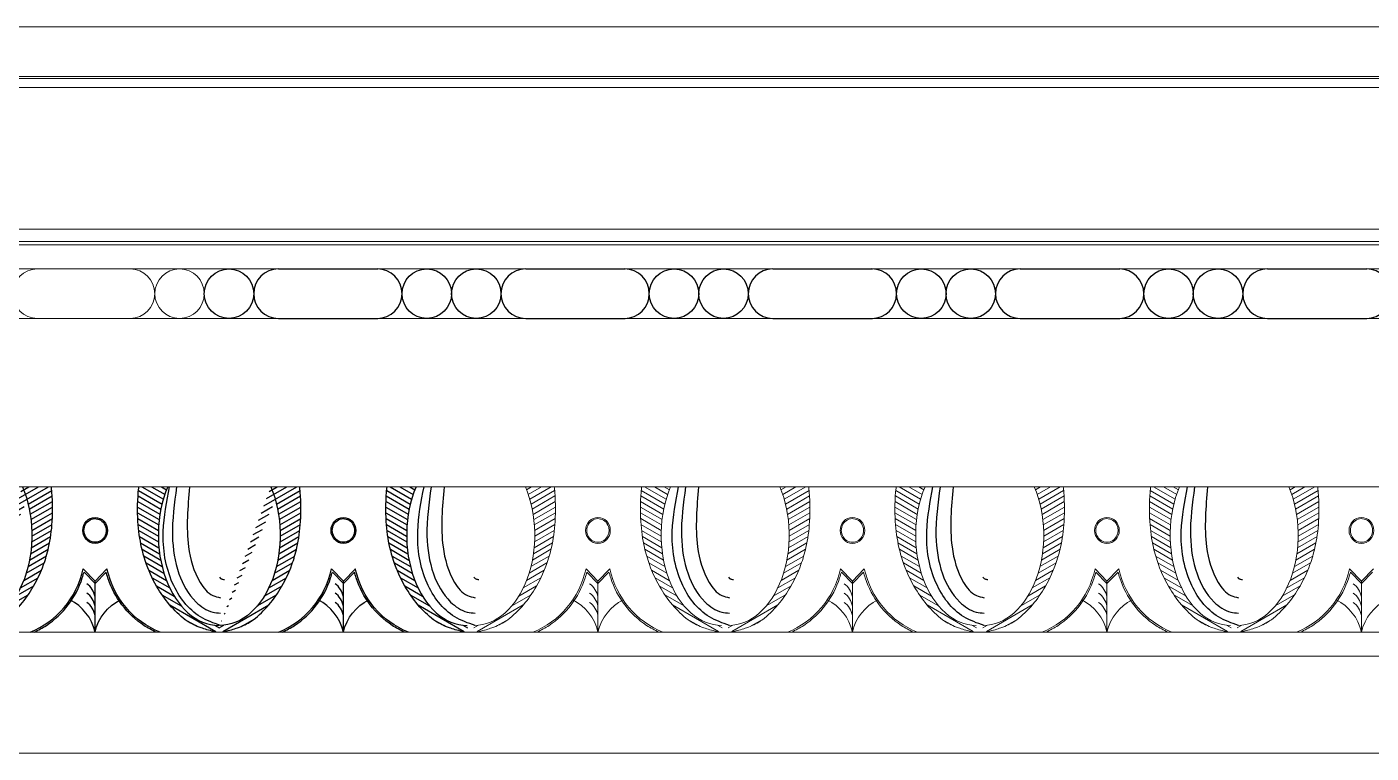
# Model space of a CAD drawing. Header units: millimetres. Extents: x -942 to 1387, y 0 to 1964.
# Drawn here: x 49.2 to 266.6, y 1355.7 to 1473.2 of the extents above; entities that cross this region are included whole.
import ezdxf

# ---------------------------------------------------------------- set-up
doc = ezdxf.new("R2010")
doc.units = ezdxf.units.MM
doc.layers.add('ceco.net 174', color=7, linetype='Continuous')

msp = doc.modelspace()

# ---------------------------------------------------------------- hatches: boundary and pattern name
at = {"layer": 'ceco.net 174'}
h = msp.add_hatch(dxfattribs=at)
h.set_pattern_fill('LINE', color=256, scale=0.25, angle=30, style=0)
h.set_pattern_definition([(30, (-1822.7345, -743.4824), (-0.396875, 0.68740766), [])])
edge = h.paths.add_edge_path()
edge.add_spline(control_points=[(40.92, 1375.4), (41.83, 1375.57), (43.42, 1376.08), (45.54, 1377.04), (48.07, 1379.45), (50.22, 1382.42), (51.76, 1385.63), (52.86, 1389.37), (53.41, 1393.33), (53.34, 1396.87), (53.15, 1398.75), (53.15, 1398.8)], knot_values=[0, 0, 0, 0, 1.778216, 4.322494, 7.679394, 11.44971, 16.024111, 18.840232, 22.952868, 27.800435, 27.933116, 27.933116, 27.933116, 27.933116], degree=3, periodic=0)
edge.add_line((53.15, 1398.8), (48.46, 1398.8))
edge.add_ellipse((40.21, 1390.98), major_axis=(0, 14.6), ratio=0.669184, start_angle=180, end_angle=302.3722, ccw=False)
edge.add_line((40.21, 1376.38), (40.12, 1376.38))
edge.add_line((40.12, 1376.38), (40.12, 1375.4))
edge.add_line((40.12, 1375.4), (40.92, 1375.4))
h = msp.add_hatch(dxfattribs=at)
h.set_pattern_fill('LINE', color=256, scale=0.25, angle=30, style=0)
h.set_pattern_definition([(150, (1943.15265, -743.4824), (0.396875, 0.68740766), [])])
edge = h.paths.add_edge_path()
edge.add_spline(control_points=[(79.5, 1375.4), (78.59, 1375.57), (77, 1376.08), (74.88, 1377.04), (72.35, 1379.45), (70.19, 1382.42), (68.66, 1385.63), (67.56, 1389.37), (67.01, 1393.33), (67.08, 1396.87), (67.27, 1398.75), (67.27, 1398.8)], knot_values=[0, 0, 0, 0, 1.778216, 4.322494, 7.679394, 11.44971, 16.024111, 18.840232, 22.952868, 27.800435, 27.933116, 27.933116, 27.933116, 27.933116], degree=3, periodic=0)
edge.add_line((67.27, 1398.8), (71.96, 1398.8))
edge.add_ellipse((80.21, 1390.98), major_axis=(0, 14.6), ratio=0.669184, start_angle=57.6278, end_angle=180)
edge.add_line((80.21, 1376.38), (80.3, 1376.38))
edge.add_line((80.3, 1376.38), (80.3, 1375.4))
edge.add_line((80.3, 1375.4), (79.5, 1375.4))
h = msp.add_hatch(dxfattribs=at)
h.set_pattern_fill('LINE', color=256, scale=0.25, angle=30, style=0)
h.set_pattern_definition([(30, (-1782.56145, -743.4824), (-0.396875, 0.68740766), [])])
edge = h.paths.add_edge_path()
edge.add_spline(control_points=[(81.1, 1375.4), (82, 1375.57), (83.59, 1376.08), (85.71, 1377.04), (88.24, 1379.45), (90.4, 1382.42), (91.93, 1385.63), (93.03, 1389.37), (93.58, 1393.33), (93.52, 1396.87), (93.32, 1398.75), (93.32, 1398.8)], knot_values=[0, 0, 0, 0, 1.778216, 4.322494, 7.679394, 11.44971, 16.024111, 18.840232, 22.952868, 27.800435, 27.933116, 27.933116, 27.933116, 27.933116], degree=3, periodic=0)
edge.add_line((93.32, 1398.8), (88.63, 1398.8))
edge.add_ellipse((80.38, 1390.98), major_axis=(0, 14.6), ratio=0.669184, start_angle=180, end_angle=302.3722, ccw=False)
edge.add_line((80.38, 1376.38), (80.3, 1376.38))
edge.add_line((80.3, 1376.38), (80.3, 1375.4))
edge.add_line((80.3, 1375.4), (81.1, 1375.4))
h = msp.add_hatch(dxfattribs=at)
h.set_pattern_fill('LINE', color=256, scale=0.25, angle=30, style=0)
h.set_pattern_definition([(150, (1983.3257, -743.4824), (0.396875, 0.68740766), [])])
edge = h.paths.add_edge_path()
edge.add_spline(control_points=[(119.67, 1375.4), (118.76, 1375.57), (117.17, 1376.08), (115.05, 1377.04), (112.52, 1379.45), (110.37, 1382.42), (108.84, 1385.63), (107.73, 1389.37), (107.18, 1393.33), (107.25, 1396.87), (107.44, 1398.75), (107.45, 1398.8)], knot_values=[0, 0, 0, 0, 1.778216, 4.322494, 7.679394, 11.44971, 16.024111, 18.840232, 22.952868, 27.800435, 27.933116, 27.933116, 27.933116, 27.933116], degree=3, periodic=0)
edge.add_line((107.45, 1398.8), (112.13, 1398.8))
edge.add_ellipse((120.38, 1390.98), major_axis=(0, 14.6), ratio=0.669184, start_angle=57.6278, end_angle=180)
edge.add_line((120.38, 1376.38), (120.47, 1376.38))
edge.add_line((120.47, 1376.38), (120.47, 1375.4))
edge.add_line((120.47, 1375.4), (119.67, 1375.4))

# ---------------------------------------------------------------- linework, layer by layer
at = {"layer": 'ceco.net 174', "lineweight": 5}
for p, q in [((0, 1473.2), (942.12, 1473.2)), ((942.12, 1465.2), (0, 1465.2)), ((940.37, 1464.87), (0, 1464.87)), ((936.56, 1463.37), (0, 1463.37)), ((921.78, 1440.46), (0, 1440.46)), ((917.5, 1438.46), (0, 1438.46)), ((915.13, 1437.96), (0, 1437.96)), ((911.58, 1434.04), (0, 1434.04)), ((49.87, 1434.04), (65.97, 1434.04)), ((908.04, 1426.04), (0, 1426.04)), ((49.87, 1426.04), (65.97, 1426.04)), ((903.58, 1398.8), (0, 1398.8)), ((130, 1398.32), (130.83, 1398.8)), ((130.28, 1397.56), (132.41, 1398.8)), ((130.52, 1396.79), (134, 1398.8)), ((152.59, 1396.79), (149.11, 1398.8)), ((152.83, 1397.56), (150.7, 1398.8)), ((153.11, 1398.32), (152.28, 1398.8)), ((171.17, 1398.32), (172, 1398.8)), ((171.45, 1397.56), (173.59, 1398.8)), ((171.69, 1396.79), (175.18, 1398.8)), ((193.76, 1396.79), (190.28, 1398.8)), ((194.01, 1397.56), (191.87, 1398.8)), ((194.28, 1398.32), (193.46, 1398.8)), ((212.35, 1398.32), (213.17, 1398.8)), ((212.62, 1397.56), (214.76, 1398.8)), ((212.87, 1396.79), (216.35, 1398.8)), ((234.94, 1396.79), (231.45, 1398.8)), ((235.18, 1397.56), (233.04, 1398.8)), ((235.46, 1398.32), (234.63, 1398.8)), ((253.52, 1398.32), (254.35, 1398.8)), ((253.8, 1397.56), (255.93, 1398.8)), ((254.04, 1396.79), (257.52, 1398.8)), ((130.73, 1395.99), (134.55, 1398.2)), ((130.91, 1395.18), (134.61, 1397.32)), ((131.06, 1394.35), (134.66, 1396.43)), ((152.05, 1394.35), (148.45, 1396.43)), ((152.2, 1395.18), (148.5, 1397.32)), ((152.38, 1395.99), (148.56, 1398.2)), ((171.9, 1395.99), (175.72, 1398.2)), ((172.09, 1395.18), (175.79, 1397.32)), ((172.23, 1394.35), (175.83, 1396.43)), ((193.22, 1394.35), (189.63, 1396.43)), ((193.37, 1395.18), (189.67, 1397.32)), ((193.55, 1395.99), (189.73, 1398.2)), ((213.08, 1395.99), (216.89, 1398.2)), ((213.26, 1395.18), (216.96, 1397.32)), ((213.41, 1394.35), (217, 1396.43)), ((234.39, 1394.35), (230.8, 1396.43)), ((234.54, 1395.18), (230.84, 1397.32)), ((234.72, 1395.99), (230.91, 1398.2)), ((254.25, 1395.99), (258.07, 1398.2)), ((254.43, 1395.18), (258.13, 1397.32)), ((254.58, 1394.35), (258.18, 1396.43)), ((131.18, 1393.5), (134.68, 1395.52)), ((131.26, 1392.63), (134.67, 1394.6)), ((151.93, 1393.5), (148.43, 1395.52)), ((151.85, 1392.63), (148.44, 1394.6)), ((172.35, 1393.5), (175.85, 1395.52)), ((172.44, 1392.63), (175.85, 1394.6)), ((193.1, 1393.5), (189.61, 1395.52)), ((193.02, 1392.63), (189.61, 1394.6)), ((213.53, 1393.5), (217.02, 1395.52)), ((213.61, 1392.63), (217.02, 1394.6)), ((234.28, 1393.5), (230.78, 1395.52)), ((234.19, 1392.63), (230.78, 1394.6)), ((254.7, 1393.5), (258.2, 1395.52)), ((254.78, 1392.63), (258.19, 1394.6)), ((131.31, 1391.75), (134.64, 1393.67)), ((131.33, 1390.84), (134.59, 1392.72)), ((151.8, 1391.75), (148.47, 1393.67)), ((151.79, 1390.84), (148.52, 1392.72)), ((172.49, 1391.75), (175.82, 1393.67)), ((172.5, 1390.84), (175.76, 1392.72)), ((192.97, 1391.75), (189.64, 1393.67)), ((192.96, 1390.84), (189.7, 1392.72)), ((213.66, 1391.75), (216.99, 1393.67)), ((213.67, 1390.84), (216.93, 1392.72)), ((234.14, 1391.75), (230.81, 1393.67)), ((234.13, 1390.84), (230.87, 1392.72)), ((254.83, 1391.75), (258.16, 1393.67)), ((254.84, 1390.84), (258.11, 1392.72)), ((131.12, 1387.97), (134.19, 1389.74)), ((131.23, 1388.95), (134.37, 1390.76)), ((131.3, 1389.91), (134.5, 1391.75)), ((151.81, 1389.91), (148.61, 1391.75)), ((151.88, 1388.95), (148.74, 1390.76)), ((152, 1387.97), (148.92, 1389.74)), ((172.29, 1387.97), (175.36, 1389.74)), ((172.4, 1388.95), (175.54, 1390.76)), ((172.47, 1389.91), (175.67, 1391.75)), ((192.98, 1389.91), (189.79, 1391.75)), ((193.05, 1388.95), (189.92, 1390.76)), ((193.17, 1387.97), (190.09, 1389.74)), ((213.46, 1387.97), (216.54, 1389.74)), ((213.58, 1388.95), (216.71, 1390.76)), ((213.65, 1389.91), (216.84, 1391.75)), ((234.16, 1389.91), (230.96, 1391.75)), ((234.23, 1388.95), (231.09, 1390.76)), ((234.34, 1387.97), (231.27, 1389.74)), ((254.63, 1387.97), (257.71, 1389.74)), ((254.75, 1388.95), (257.89, 1390.76)), ((254.82, 1389.91), (258.01, 1391.75)), ((130.72, 1385.9), (133.67, 1387.61)), ((130.95, 1386.95), (133.96, 1388.69)), ((152.16, 1386.95), (149.15, 1388.69)), ((152.39, 1385.9), (149.44, 1387.61)), ((171.89, 1385.9), (174.84, 1387.61)), ((172.12, 1386.95), (175.13, 1388.69)), ((193.34, 1386.95), (190.32, 1388.69)), ((193.57, 1385.9), (190.61, 1387.61)), ((213.06, 1385.9), (216.02, 1387.61)), ((213.29, 1386.95), (216.31, 1388.69)), ((234.51, 1386.95), (231.5, 1388.69)), ((234.74, 1385.9), (231.78, 1387.61)), ((254.23, 1385.9), (257.19, 1387.61)), ((254.47, 1386.95), (257.48, 1388.69)), ((130.01, 1383.66), (132.87, 1385.31)), ((130.41, 1384.81), (133.31, 1386.49)), ((139.63, 1385.52), (141.56, 1383.53)), ((143.48, 1385.52), (141.56, 1383.53)), ((152.7, 1384.81), (149.8, 1386.49)), ((153.1, 1383.66), (150.24, 1385.31)), ((171.18, 1383.66), (174.04, 1385.31)), ((171.58, 1384.81), (174.49, 1386.49)), ((180.8, 1385.52), (182.73, 1383.53)), ((184.65, 1385.52), (182.73, 1383.53)), ((193.87, 1384.81), (190.97, 1386.49)), ((194.27, 1383.66), (191.41, 1385.31)), ((212.36, 1383.66), (215.22, 1385.31)), ((212.76, 1384.81), (215.66, 1386.49)), ((221.98, 1385.52), (223.9, 1383.53)), ((225.83, 1385.52), (223.9, 1383.53)), ((235.05, 1384.81), (232.14, 1386.49)), ((235.45, 1383.66), (232.58, 1385.31)), ((253.53, 1383.66), (256.39, 1385.31)), ((253.93, 1384.81), (256.83, 1386.49)), ((263.15, 1385.52), (265.07, 1383.53)), ((267, 1385.52), (265.07, 1383.53)), ((129.48, 1382.44), (132.32, 1384.08)), ((139.77, 1385.02), (141.56, 1383.17)), ((143.34, 1385.02), (141.56, 1383.17)), ((141.56, 1375.3), (141.56, 1383.53)), ((153.63, 1382.44), (150.79, 1384.08)), ((170.65, 1382.44), (173.5, 1384.08)), ((180.94, 1385.02), (182.73, 1383.17)), ((184.52, 1385.02), (182.73, 1383.17)), ((182.73, 1375.3), (182.73, 1383.53)), ((194.8, 1382.44), (191.96, 1384.08)), ((211.83, 1382.44), (214.67, 1384.08)), ((222.11, 1385.02), (223.9, 1383.17)), ((225.69, 1385.02), (223.9, 1383.17)), ((223.9, 1375.3), (223.9, 1383.53)), ((235.98, 1382.44), (233.13, 1384.08)), ((253, 1382.44), (255.84, 1384.08)), ((263.29, 1385.02), (265.07, 1383.17)), ((266.86, 1385.02), (265.07, 1383.17)), ((265.07, 1375.3), (265.07, 1383.53)), ((127.62, 1379.53), (130.74, 1381.33)), ((128.75, 1381.1), (131.63, 1382.77)), ((154.36, 1381.1), (151.48, 1382.77)), ((155.49, 1379.53), (152.37, 1381.33)), ((168.79, 1379.53), (171.91, 1381.33)), ((169.92, 1381.1), (172.81, 1382.77)), ((195.53, 1381.1), (192.65, 1382.77)), ((196.66, 1379.53), (193.55, 1381.33)), ((209.96, 1379.53), (213.08, 1381.33)), ((211.1, 1381.1), (213.98, 1382.77)), ((236.71, 1381.1), (233.82, 1382.77)), ((237.84, 1379.53), (234.72, 1381.33)), ((251.14, 1379.53), (254.26, 1381.33)), ((252.27, 1381.1), (255.15, 1382.77)), ((122.04, 1375.4), (129.47, 1379.69)), ((161.07, 1375.4), (153.64, 1379.69)), ((163.22, 1375.4), (170.65, 1379.69)), ((202.24, 1375.4), (194.81, 1379.69)), ((204.39, 1375.4), (211.82, 1379.69)), ((243.41, 1375.4), (235.98, 1379.69)), ((245.56, 1375.4), (252.99, 1379.69)), ((125.2, 1376.3), (127.12, 1377.41)), ((157.91, 1376.3), (155.99, 1377.41)), ((166.37, 1376.3), (168.3, 1377.41)), ((199.08, 1376.3), (197.16, 1377.41)), ((207.55, 1376.3), (209.47, 1377.41)), ((240.26, 1376.3), (238.33, 1377.41)), ((248.72, 1376.3), (250.64, 1377.41)), ((848.14, 1375.3), (0, 1375.3)), ((121.47, 1375.98), (122.22, 1376.41)), ((161.64, 1375.98), (160.89, 1376.41)), ((162.64, 1375.98), (163.39, 1376.41)), ((202.81, 1375.98), (202.07, 1376.41)), ((203.81, 1375.98), (204.56, 1376.41)), ((243.99, 1375.98), (243.24, 1376.41)), ((244.99, 1375.98), (245.74, 1376.41)), ((848.14, 1371.39), (0, 1371.39)), ((832.48, 1355.72), (0, 1355.72))]:
    msp.add_line(p, q, dxfattribs=at)
at = {"layer": 'ceco.net 174'}
for p, q in [((89.87, 1434.04), (105.97, 1434.04)), ((129.87, 1434.04), (145.97, 1434.04)), ((169.87, 1434.04), (185.97, 1434.04)), ((209.87, 1434.04), (225.97, 1434.04)), ((249.87, 1434.04), (265.97, 1434.04)), ((89.87, 1426.04), (105.97, 1426.04)), ((129.87, 1426.04), (145.97, 1426.04)), ((169.87, 1426.04), (185.97, 1426.04)), ((209.87, 1426.04), (225.97, 1426.04)), ((249.87, 1426.04), (265.97, 1426.04)), ((58.28, 1385.52), (60.21, 1383.53)), ((62.13, 1385.52), (60.21, 1383.53)), ((98.46, 1385.52), (100.38, 1383.53)), ((102.31, 1385.52), (100.38, 1383.53)), ((58.42, 1385.02), (60.21, 1383.17)), ((62, 1385.02), (60.21, 1383.17)), ((60.21, 1375.3), (60.21, 1383.53)), ((98.59, 1385.02), (100.38, 1383.17)), ((102.17, 1385.02), (100.38, 1383.17)), ((100.38, 1375.3), (100.38, 1383.53))]:
    msp.add_line(p, q, dxfattribs=at)
at = {"layer": 'ceco.net 174', "lineweight": 5}
msp.add_circle((73.87, 1430.04), 4, dxfattribs=at)
at = {"layer": 'ceco.net 174'}
for centre in [(81.87, 1430.04), (113.87, 1430.04), (121.87, 1430.04), (153.87, 1430.04), (161.87, 1430.04), (193.87, 1430.04), (201.87, 1430.04), (233.87, 1430.04), (241.87, 1430.04)]:
    msp.add_circle(centre, 4, dxfattribs=at)
at = {"layer": 'ceco.net 174', "lineweight": 5}
for centre, radius, start, end in [((50.87, 1430.04), 4, 90, 270), ((65.87, 1430.04), 4, 270, 90), ((138.26, 1380.39), 3.35, 10.928, 54.8166), ((179.44, 1380.39), 3.35, 10.928, 54.8166), ((220.61, 1380.39), 3.35, 10.928, 54.8166), ((261.78, 1380.39), 3.35, 10.928, 54.8166), ((138.26, 1378.88), 3.35, 10.928, 54.8166), ((179.44, 1378.88), 3.35, 10.928, 54.8166), ((220.61, 1378.88), 3.35, 10.928, 54.8166), ((261.78, 1378.88), 3.35, 10.928, 54.8166), ((138.26, 1377.37), 3.35, 10.928, 54.8166), ((179.44, 1377.37), 3.35, 10.928, 54.8166), ((220.61, 1377.37), 3.35, 10.928, 54.8166), ((261.78, 1377.37), 3.35, 10.928, 54.8166)]:
    msp.add_arc(centre, radius, start, end, dxfattribs=at)
at = {"layer": 'ceco.net 174'}
for centre, radius, start, end in [((89.87, 1430.04), 4, 90, 270), ((105.87, 1430.04), 4, 270, 90), ((129.87, 1430.04), 4, 90, 270), ((145.87, 1430.04), 4, 270, 90), ((169.87, 1430.04), 4, 90, 270), ((185.87, 1430.04), 4, 270, 90), ((209.87, 1430.04), 4, 90, 270), ((225.87, 1430.04), 4, 270, 90), ((249.87, 1430.04), 4, 90, 270), ((265.87, 1430.04), 4, 270, 90), ((56.92, 1380.39), 3.35, 10.928, 54.8166), ((97.09, 1380.39), 3.35, 10.928, 54.8166), ((56.92, 1378.88), 3.35, 10.928, 54.8166), ((97.09, 1378.88), 3.35, 10.928, 54.8166), ((56.92, 1377.37), 3.35, 10.928, 54.8166), ((97.09, 1377.37), 3.35, 10.928, 54.8166)]:
    msp.add_arc(centre, radius, start, end, dxfattribs=at)
at = {"layer": 'ceco.net 174', "extrusion": (0, 0, -1)}
for centre, major_axis, ratio, start_param, end_param in [((40.21, 1390.98), (0, 14.6), 0.669184, 1.005794, 3.141593), ((80.38, 1390.98), (0, 14.6), 0.669184, 1.005794, 3.141593), ((75.5, 1388.84), (0, 14.44), 0.951264, 3.496213, 4.480237), ((115.67, 1388.84), (0, 14.44), 0.951264, 3.496213, 4.480237), ((67.36, 1373.46), (0, 7.74), 0.951264, -1.330793, -0.430056), ((107.54, 1373.46), (0, 7.74), 0.951264, -1.330793, -0.430056)]:
    msp.add_ellipse(centre, major_axis=major_axis, ratio=ratio, start_param=start_param, end_param=end_param, dxfattribs=at)
at = {"layer": 'ceco.net 174'}
for centre, major_axis, ratio, start_param, end_param in [((80.21, 1390.98), (0, 14.6), 0.669184, 1.005794, 3.141593), ((120.38, 1390.98), (0, 14.6), 0.669184, 1.005794, 3.141593), ((60.21, 1391.75), (0, 2.1), 0.951264, 1.570796327050552, 7.853981634230139), ((100.38, 1391.75), (0, 2.1), 0.951264, 1.570796327050552, 7.853981634230139), ((44.92, 1388.84), (0, 14.44), 0.951264, 3.496213, 4.480237), ((85.09, 1388.84), (0, 14.44), 0.951264, 3.496213, 4.480237), ((53.06, 1373.46), (0, 7.74), 0.951264, -1.330793, -0.430056), ((93.23, 1373.46), (0, 7.74), 0.951264, -1.330793, -0.430056)]:
    msp.add_ellipse(centre, major_axis=major_axis, ratio=ratio, start_param=start_param, end_param=end_param, dxfattribs=at)
at = {"layer": 'ceco.net 174', "lineweight": 5, "extrusion": (0, 0, -1)}
for centre, major_axis, ratio, start_param, end_param in [((121.56, 1390.98), (0, -14.6), 0.669184, 4.147387, 6.283185), ((162.73, 1390.98), (0, -14.6), 0.669184, 4.147387, 6.283185), ((203.9, 1390.98), (0, -14.6), 0.669184, 4.147387, 6.283185), ((245.07, 1390.98), (0, -14.6), 0.669184, 4.147387, 6.283185), ((156.85, 1388.84), (0, 14.44), 0.951264, 3.496213, 4.480237), ((198.02, 1388.84), (0, 14.44), 0.951264, 3.496213, 4.480237), ((239.19, 1388.84), (0, 14.44), 0.951264, 3.496213, 4.480237), ((148.71, 1373.46), (0, 7.74), 0.951264, -1.330793, -0.430056), ((189.88, 1373.46), (0, 7.74), 0.951264, -1.330793, -0.430056), ((231.05, 1373.46), (0, 7.74), 0.951264, -1.330793, -0.430056), ((272.23, 1373.46), (0, 7.74), 0.951264, -1.330793, -0.430056)]:
    msp.add_ellipse(centre, major_axis=major_axis, ratio=ratio, start_param=start_param, end_param=end_param, dxfattribs=at)
at = {"layer": 'ceco.net 174', "lineweight": 5}
for centre, major_axis, ratio, start_param, end_param in [((161.56, 1390.98), (0, -14.6), 0.669184, 4.147387, 6.283185), ((202.73, 1390.98), (0, -14.6), 0.669184, 4.147387, 6.283185), ((243.9, 1390.98), (0, -14.6), 0.669184, 4.147387, 6.283185), ((141.56, 1391.75), (0, 2.1), 0.951264, 4.712389, 10.995574), ((182.73, 1391.75), (0, 2.1), 0.951264, 4.712389, 10.995574), ((223.9, 1391.75), (0, 2.1), 0.951264, 4.712389, 10.995574), ((265.07, 1391.75), (0, 2.1), 0.951264, 4.712389, 10.995574), ((126.26, 1388.84), (0, 14.44), 0.951264, 3.496213, 4.480237), ((167.44, 1388.84), (0, 14.44), 0.951264, 3.496213, 4.480237), ((208.61, 1388.84), (0, 14.44), 0.951264, 3.496213, 4.480237), ((249.78, 1388.84), (0, 14.44), 0.951264, 3.496213, 4.480237), ((134.4, 1373.46), (0, 7.74), 0.951264, -1.330793, -0.430056), ((175.58, 1373.46), (0, 7.74), 0.951264, -1.330793, -0.430056), ((216.75, 1373.46), (0, 7.74), 0.951264, -1.330793, -0.430056), ((257.92, 1373.46), (0, 7.74), 0.951264, -1.330793, -0.430056)]:
    msp.add_ellipse(centre, major_axis=major_axis, ratio=ratio, start_param=start_param, end_param=end_param, dxfattribs=at)
at = {"layer": 'ceco.net 174'}
for points, knots in [([(40.92, 1375.4), (41.83, 1375.57), (43.42, 1376.08), (45.54, 1377.04), (48.07, 1379.45), (50.22, 1382.42), (51.76, 1385.63), (52.86, 1389.37), (53.41, 1393.33), (53.34, 1396.87), (53.15, 1398.75), (53.15, 1398.8)], [0, 0, 0, 0, 1.778216, 4.322494, 7.679394, 11.44971, 16.024111, 18.840232, 22.952868, 27.800435, 27.933116, 27.933116, 27.933116, 27.933116]), ([(79.5, 1375.4), (78.59, 1375.57), (77, 1376.08), (74.88, 1377.04), (72.35, 1379.45), (70.19, 1382.42), (68.66, 1385.63), (67.56, 1389.37), (67.01, 1393.33), (67.08, 1396.87), (67.27, 1398.75), (67.27, 1398.8)], [0, 0, 0, 0, 1.778216, 4.322494, 7.679394, 11.44971, 16.024111, 18.840232, 22.952868, 27.800435, 27.933116, 27.933116, 27.933116, 27.933116]), ([(80.5, 1376.37), (79.37, 1376.76), (76, 1377.96), (71.93, 1383.48), (70.77, 1391.22), (71.78, 1396.4), (72.25, 1398.78)], [0, 0, 0, 0, 3.547585, 10.610019, 19.101009, 26.373646, 26.373646, 26.373646, 26.373646]), ([(73.39, 1398.78), (73.03, 1396.15), (72.38, 1391.45), (73.35, 1384.89), (75.78, 1380.5), (78.6, 1378.53), (80.07, 1378.4), (80.5, 1378.37)], [0, 0, 0, 0, 7.960542, 14.18794, 19.515644, 22.650055, 23.921532, 23.921532, 23.921532, 23.921532]), ([(75.49, 1398.78), (75.2, 1395.53), (74.73, 1390.25), (76.39, 1384.18), (78.67, 1381.26), (80.07, 1380.96), (80.5, 1380.87)], [0, 0, 0, 0, 9.708222, 15.739888, 18.694225, 19.9821, 19.9821, 19.9821, 19.9821]), ([(81.1, 1375.4), (82, 1375.57), (83.59, 1376.08), (85.71, 1377.04), (88.24, 1379.45), (90.4, 1382.42), (91.93, 1385.63), (93.03, 1389.37), (93.58, 1393.33), (93.52, 1396.87), (93.32, 1398.75), (93.32, 1398.8)], [0, 0, 0, 0, 1.778216, 4.322494, 7.679394, 11.44971, 16.024111, 18.840232, 22.952868, 27.800435, 27.933116, 27.933116, 27.933116, 27.933116]), ([(119.67, 1375.4), (118.76, 1375.57), (117.17, 1376.08), (115.05, 1377.04), (112.52, 1379.45), (110.37, 1382.42), (108.84, 1385.63), (107.73, 1389.37), (107.18, 1393.33), (107.25, 1396.87), (107.44, 1398.75), (107.45, 1398.8)], [0, 0, 0, 0, 1.778216, 4.322494, 7.679394, 11.44971, 16.024111, 18.840232, 22.952868, 27.800435, 27.933116, 27.933116, 27.933116, 27.933116]), ([(121.67, 1376.37), (120.54, 1376.76), (117.17, 1377.96), (113.1, 1383.48), (111.95, 1391.22), (112.95, 1396.4), (113.42, 1398.78)], [0, 0, 0, 0, 3.547585, 10.610019, 19.101009, 26.373646, 26.373646, 26.373646, 26.373646]), ([(114.56, 1398.78), (114.2, 1396.15), (113.56, 1391.45), (114.52, 1384.89), (116.95, 1380.5), (119.77, 1378.53), (121.25, 1378.4), (121.67, 1378.37)], [0, 0, 0, 0, 7.960542, 14.18794, 19.515644, 22.650055, 23.921532, 23.921532, 23.921532, 23.921532]), ([(116.67, 1398.78), (116.38, 1395.53), (115.9, 1390.25), (117.56, 1384.18), (119.84, 1381.26), (121.24, 1380.96), (121.67, 1380.87)], [0, 0, 0, 0, 9.708222, 15.739888, 18.694225, 19.9821, 19.9821, 19.9821, 19.9821]), ([(162.84, 1376.37), (161.72, 1376.76), (158.35, 1377.96), (154.28, 1383.48), (153.12, 1391.22), (154.13, 1396.4), (154.59, 1398.78)], [0, 0, 0, 0, 3.547585, 10.610019, 19.101009, 26.373646, 26.373646, 26.373646, 26.373646]), ([(155.74, 1398.78), (155.37, 1396.15), (154.73, 1391.45), (155.69, 1384.89), (158.13, 1380.5), (160.94, 1378.53), (162.42, 1378.4), (162.84, 1378.37)], [0, 0, 0, 0, 7.960542, 14.18794, 19.515644, 22.650055, 23.921532, 23.921532, 23.921532, 23.921532]), ([(157.84, 1398.78), (157.55, 1395.53), (157.08, 1390.25), (158.74, 1384.18), (161.01, 1381.26), (162.42, 1380.96), (162.84, 1380.87)], [0, 0, 0, 0, 9.708222, 15.739888, 18.694225, 19.9821, 19.9821, 19.9821, 19.9821]), ([(204.02, 1376.37), (202.89, 1376.76), (199.52, 1377.96), (195.45, 1383.48), (194.29, 1391.22), (195.3, 1396.4), (195.76, 1398.78)], [0, 0, 0, 0, 3.547585, 10.610019, 19.101009, 26.373646, 26.373646, 26.373646, 26.373646]), ([(196.91, 1398.78), (196.55, 1396.15), (195.9, 1391.45), (196.86, 1384.89), (199.3, 1380.5), (202.12, 1378.53), (203.59, 1378.4), (204.02, 1378.37)], [0, 0, 0, 0, 7.960542, 14.18794, 19.515644, 22.650055, 23.921532, 23.921532, 23.921532, 23.921532]), ([(199.01, 1398.78), (198.72, 1395.53), (198.25, 1390.25), (199.91, 1384.18), (202.18, 1381.26), (203.59, 1380.96), (204.02, 1380.87)], [0, 0, 0, 0, 9.708222, 15.739888, 18.694225, 19.9821, 19.9821, 19.9821, 19.9821]), ([(245.19, 1376.37), (244.06, 1376.76), (240.69, 1377.96), (236.62, 1383.48), (235.47, 1391.22), (236.47, 1396.4), (236.94, 1398.78)], [0, 0, 0, 0, 3.547585, 10.610019, 19.101009, 26.373646, 26.373646, 26.373646, 26.373646]), ([(238.08, 1398.78), (237.72, 1396.15), (237.07, 1391.45), (238.04, 1384.89), (240.47, 1380.5), (243.29, 1378.53), (244.76, 1378.4), (245.19, 1378.37)], [0, 0, 0, 0, 7.960542, 14.18794, 19.515644, 22.650055, 23.921532, 23.921532, 23.921532, 23.921532]), ([(240.19, 1398.78), (239.89, 1395.53), (239.42, 1390.25), (241.08, 1384.18), (243.36, 1381.26), (244.76, 1380.96), (245.19, 1380.87)], [0, 0, 0, 0, 9.708222, 15.739888, 18.694225, 19.9821, 19.9821, 19.9821, 19.9821]), ([(62.01, 1391.75), (62.01, 1391.96), (61.98, 1392.17), (61.8, 1392.71), (61.59, 1393.02), (61.06, 1393.46), (60.74, 1393.6), (60.07, 1393.68), (59.72, 1393.62), (59.11, 1393.3), (58.85, 1393.05), (58.5, 1392.44), (58.4, 1392.08), (58.42, 1391.36), (58.52, 1391), (58.9, 1390.4), (59.16, 1390.16), (59.78, 1389.87), (60.13, 1389.82), (60.8, 1389.92), (61.12, 1390.07), (61.63, 1390.53), (61.83, 1390.84), (61.98, 1391.37), (62.01, 1391.56), (62.01, 1391.75)], [4.712389, 4.712389, 4.712389, 4.712389, 5.044831, 5.044831, 5.610044, 5.610044, 6.175256, 6.175256, 6.740468, 6.740468, 7.305681, 7.305681, 7.870893, 7.870893, 8.436106, 8.436106, 9.001318, 9.001318, 9.56653, 9.56653, 10.131743, 10.131743, 10.696955, 10.696955, 10.995574, 10.995574, 10.995574, 10.995574]), ([(102.18, 1391.75), (102.18, 1391.96), (102.15, 1392.17), (101.97, 1392.71), (101.77, 1393.02), (101.24, 1393.46), (100.91, 1393.6), (100.24, 1393.68), (99.89, 1393.62), (99.29, 1393.3), (99.03, 1393.05), (98.67, 1392.44), (98.58, 1392.08), (98.59, 1391.36), (98.69, 1391), (99.07, 1390.4), (99.34, 1390.16), (99.95, 1389.87), (100.3, 1389.82), (100.97, 1389.92), (101.29, 1390.07), (101.81, 1390.53), (102, 1390.84), (102.15, 1391.37), (102.18, 1391.56), (102.18, 1391.75)], [4.712389, 4.712389, 4.712389, 4.712389, 5.044831, 5.044831, 5.610044, 5.610044, 6.175256, 6.175256, 6.740468, 6.740468, 7.305681, 7.305681, 7.870893, 7.870893, 8.436106, 8.436106, 9.001318, 9.001318, 9.56653, 9.56653, 10.131743, 10.131743, 10.696955, 10.696955, 10.995574, 10.995574, 10.995574, 10.995574]), ([(50.34, 1375.3), (51.03, 1375.61), (51.69, 1375.97), (53.67, 1377.27), (54.87, 1378.39), (56.85, 1381.01), (57.62, 1382.49), (58.24, 1384.38), (58.34, 1384.7), (58.42, 1385.02)], [3.5393257, 3.5393257, 3.5393257, 3.5393257, 3.6991761, 3.6991761, 4.0399493, 4.0399493, 4.3807224, 4.3807224, 4.4488589, 4.4488589, 4.4488589, 4.4488589]), ([(70.08, 1375.3), (69.39, 1375.61), (68.73, 1375.97), (66.75, 1377.27), (65.55, 1378.39), (63.57, 1381.01), (62.79, 1382.49), (62.17, 1384.38), (62.08, 1384.7), (62, 1385.02)], [3.5393257, 3.5393257, 3.5393257, 3.5393257, 3.6991761, 3.6991761, 4.0399493, 4.0399493, 4.3807224, 4.3807224, 4.4488589, 4.4488589, 4.4488589, 4.4488589]), ([(80.31, 1384.17), (80.46, 1384), (80.56, 1383.93), (80.74, 1383.88), (80.91, 1383.85), (81.13, 1383.8)], [18.841496, 18.841496, 18.841496, 18.841496, 19.308586, 19.308586, 19.9821, 19.9821, 19.9821, 19.9821]), ([(90.51, 1375.3), (91.2, 1375.61), (91.86, 1375.97), (93.84, 1377.27), (95.05, 1378.39), (97.02, 1381.01), (97.8, 1382.49), (98.42, 1384.38), (98.51, 1384.7), (98.59, 1385.02)], [3.5393257, 3.5393257, 3.5393257, 3.5393257, 3.6991761, 3.6991761, 4.0399493, 4.0399493, 4.3807224, 4.3807224, 4.4488589, 4.4488589, 4.4488589, 4.4488589]), ([(110.25, 1375.3), (109.57, 1375.61), (108.9, 1375.97), (106.92, 1377.27), (105.72, 1378.39), (103.74, 1381.01), (102.97, 1382.49), (102.35, 1384.38), (102.25, 1384.7), (102.17, 1385.02)], [3.5393257, 3.5393257, 3.5393257, 3.5393257, 3.6991761, 3.6991761, 4.0399493, 4.0399493, 4.3807224, 4.3807224, 4.4488589, 4.4488589, 4.4488589, 4.4488589]), ([(121.48, 1384.17), (121.63, 1384), (121.73, 1383.93), (121.91, 1383.88), (122.08, 1383.85), (122.3, 1383.8)], [18.841496, 18.841496, 18.841496, 18.841496, 19.308586, 19.308586, 19.9821, 19.9821, 19.9821, 19.9821]), ([(162.66, 1384.17), (162.8, 1384), (162.91, 1383.93), (163.08, 1383.88), (163.25, 1383.85), (163.48, 1383.8)], [18.841496, 18.841496, 18.841496, 18.841496, 19.308586, 19.308586, 19.9821, 19.9821, 19.9821, 19.9821]), ([(203.83, 1384.17), (203.98, 1384), (204.08, 1383.93), (204.26, 1383.88), (204.43, 1383.85), (204.65, 1383.8)], [18.841496, 18.841496, 18.841496, 18.841496, 19.308586, 19.308586, 19.9821, 19.9821, 19.9821, 19.9821]), ([(245, 1384.17), (245.15, 1384), (245.25, 1383.93), (245.43, 1383.88), (245.6, 1383.85), (245.82, 1383.8)], [18.841496, 18.841496, 18.841496, 18.841496, 19.308586, 19.308586, 19.9821, 19.9821, 19.9821, 19.9821])]:
    msp.add_open_spline(points, degree=3, knots=knots, dxfattribs=at)
at = {"layer": 'ceco.net 174', "lineweight": 5}
for points, knots in [([(122.27, 1375.4), (123.18, 1375.57), (124.76, 1376.08), (126.88, 1377.04), (129.42, 1379.45), (131.57, 1382.42), (133.1, 1385.63), (134.21, 1389.37), (134.75, 1393.33), (134.69, 1396.87), (134.5, 1398.75), (134.49, 1398.8)], [0, 0, 0, 0, 1.778216, 4.322494, 7.679394, 11.44971, 16.024111, 18.840232, 22.952868, 27.800435, 27.933116, 27.933116, 27.933116, 27.933116]), ([(160.84, 1375.4), (159.93, 1375.57), (158.35, 1376.08), (156.23, 1377.04), (153.69, 1379.45), (151.54, 1382.42), (150.01, 1385.63), (148.9, 1389.37), (148.36, 1393.33), (148.42, 1396.87), (148.61, 1398.75), (148.62, 1398.8)], [0, 0, 0, 0, 1.778216, 4.322494, 7.679394, 11.44971, 16.024111, 18.840232, 22.952868, 27.800435, 27.933116, 27.933116, 27.933116, 27.933116]), ([(163.44, 1375.4), (164.35, 1375.57), (165.94, 1376.08), (168.06, 1377.04), (170.59, 1379.45), (172.74, 1382.42), (174.27, 1385.63), (175.38, 1389.37), (175.93, 1393.33), (175.86, 1396.87), (175.67, 1398.75), (175.66, 1398.8)], [0, 0, 0, 0, 1.778216, 4.322494, 7.679394, 11.44971, 16.024111, 18.840232, 22.952868, 27.800435, 27.933116, 27.933116, 27.933116, 27.933116]), ([(202.01, 1375.4), (201.11, 1375.57), (199.52, 1376.08), (197.4, 1377.04), (194.87, 1379.45), (192.71, 1382.42), (191.18, 1385.63), (190.08, 1389.37), (189.53, 1393.33), (189.59, 1396.87), (189.79, 1398.75), (189.79, 1398.8)], [0, 0, 0, 0, 1.778216, 4.322494, 7.679394, 11.44971, 16.024111, 18.840232, 22.952868, 27.800435, 27.933116, 27.933116, 27.933116, 27.933116]), ([(204.61, 1375.4), (205.52, 1375.57), (207.11, 1376.08), (209.23, 1377.04), (211.76, 1379.45), (213.92, 1382.42), (215.45, 1385.63), (216.55, 1389.37), (217.1, 1393.33), (217.04, 1396.87), (216.84, 1398.75), (216.84, 1398.8)], [0, 0, 0, 0, 1.778216, 4.322494, 7.679394, 11.44971, 16.024111, 18.840232, 22.952868, 27.800435, 27.933116, 27.933116, 27.933116, 27.933116]), ([(243.19, 1375.4), (242.28, 1375.57), (240.69, 1376.08), (238.57, 1377.04), (236.04, 1379.45), (233.89, 1382.42), (232.35, 1385.63), (231.25, 1389.37), (230.7, 1393.33), (230.77, 1396.87), (230.96, 1398.75), (230.96, 1398.8)], [0, 0, 0, 0, 1.778216, 4.322494, 7.679394, 11.44971, 16.024111, 18.840232, 22.952868, 27.800435, 27.933116, 27.933116, 27.933116, 27.933116]), ([(245.79, 1375.4), (246.7, 1375.57), (248.28, 1376.08), (250.4, 1377.04), (252.93, 1379.45), (255.09, 1382.42), (256.62, 1385.63), (257.73, 1389.37), (258.27, 1393.33), (258.21, 1396.87), (258.02, 1398.75), (258.01, 1398.8)], [0, 0, 0, 0, 1.778216, 4.322494, 7.679394, 11.44971, 16.024111, 18.840232, 22.952868, 27.800435, 27.933116, 27.933116, 27.933116, 27.933116]), ([(143.36, 1391.75), (143.36, 1391.96), (143.32, 1392.17), (143.14, 1392.71), (142.94, 1393.02), (142.41, 1393.46), (142.08, 1393.6), (141.41, 1393.68), (141.07, 1393.62), (140.46, 1393.3), (140.2, 1393.05), (139.84, 1392.44), (139.75, 1392.08), (139.76, 1391.36), (139.87, 1391), (140.24, 1390.4), (140.51, 1390.16), (141.13, 1389.87), (141.47, 1389.82), (142.14, 1389.92), (142.46, 1390.07), (142.98, 1390.53), (143.17, 1390.84), (143.33, 1391.37), (143.36, 1391.56), (143.36, 1391.75)], [4.712389, 4.712389, 4.712389, 4.712389, 5.044831, 5.044831, 5.610044, 5.610044, 6.175256, 6.175256, 6.740468, 6.740468, 7.305681, 7.305681, 7.870893, 7.870893, 8.436106, 8.436106, 9.001318, 9.001318, 9.56653, 9.56653, 10.131743, 10.131743, 10.696955, 10.696955, 10.995574, 10.995574, 10.995574, 10.995574]), ([(184.53, 1391.75), (184.53, 1391.96), (184.49, 1392.17), (184.32, 1392.71), (184.11, 1393.02), (183.58, 1393.46), (183.26, 1393.6), (182.59, 1393.68), (182.24, 1393.62), (181.63, 1393.3), (181.37, 1393.05), (181.02, 1392.44), (180.92, 1392.08), (180.93, 1391.36), (181.04, 1391), (181.41, 1390.4), (181.68, 1390.16), (182.3, 1389.87), (182.65, 1389.82), (183.32, 1389.92), (183.64, 1390.07), (184.15, 1390.53), (184.35, 1390.84), (184.5, 1391.37), (184.53, 1391.56), (184.53, 1391.75)], [4.712389, 4.712389, 4.712389, 4.712389, 5.044831, 5.044831, 5.610044, 5.610044, 6.175256, 6.175256, 6.740468, 6.740468, 7.305681, 7.305681, 7.870893, 7.870893, 8.436106, 8.436106, 9.001318, 9.001318, 9.56653, 9.56653, 10.131743, 10.131743, 10.696955, 10.696955, 10.995574, 10.995574, 10.995574, 10.995574]), ([(225.7, 1391.75), (225.7, 1391.96), (225.67, 1392.17), (225.49, 1392.71), (225.29, 1393.02), (224.75, 1393.46), (224.43, 1393.6), (223.76, 1393.68), (223.41, 1393.62), (222.81, 1393.3), (222.55, 1393.05), (222.19, 1392.44), (222.1, 1392.08), (222.11, 1391.36), (222.21, 1391), (222.59, 1390.4), (222.86, 1390.16), (223.47, 1389.87), (223.82, 1389.82), (224.49, 1389.92), (224.81, 1390.07), (225.32, 1390.53), (225.52, 1390.84), (225.67, 1391.37), (225.7, 1391.56), (225.7, 1391.75)], [4.712389, 4.712389, 4.712389, 4.712389, 5.044831, 5.044831, 5.610044, 5.610044, 6.175256, 6.175256, 6.740468, 6.740468, 7.305681, 7.305681, 7.870893, 7.870893, 8.436106, 8.436106, 9.001318, 9.001318, 9.56653, 9.56653, 10.131743, 10.131743, 10.696955, 10.696955, 10.995574, 10.995574, 10.995574, 10.995574]), ([(266.87, 1391.75), (266.87, 1391.96), (266.84, 1392.17), (266.66, 1392.71), (266.46, 1393.02), (265.93, 1393.46), (265.6, 1393.6), (264.93, 1393.68), (264.59, 1393.62), (263.98, 1393.3), (263.72, 1393.05), (263.36, 1392.44), (263.27, 1392.08), (263.28, 1391.36), (263.39, 1391), (263.76, 1390.4), (264.03, 1390.16), (264.65, 1389.87), (264.99, 1389.82), (265.66, 1389.92), (265.98, 1390.07), (266.5, 1390.53), (266.69, 1390.84), (266.85, 1391.37), (266.87, 1391.56), (266.87, 1391.75)], [4.712389, 4.712389, 4.712389, 4.712389, 5.044831, 5.044831, 5.610044, 5.610044, 6.175256, 6.175256, 6.740468, 6.740468, 7.305681, 7.305681, 7.870893, 7.870893, 8.436106, 8.436106, 9.001318, 9.001318, 9.56653, 9.56653, 10.131743, 10.131743, 10.696955, 10.696955, 10.995574, 10.995574, 10.995574, 10.995574]), ([(131.68, 1375.3), (132.37, 1375.61), (133.04, 1375.97), (135.02, 1377.27), (136.22, 1378.39), (138.2, 1381.01), (138.97, 1382.49), (139.59, 1384.38), (139.68, 1384.7), (139.77, 1385.02)], [3.5393257, 3.5393257, 3.5393257, 3.5393257, 3.6991761, 3.6991761, 4.0399493, 4.0399493, 4.3807224, 4.3807224, 4.4488589, 4.4488589, 4.4488589, 4.4488589]), ([(151.43, 1375.3), (150.74, 1375.61), (150.07, 1375.97), (148.09, 1377.27), (146.89, 1378.39), (144.91, 1381.01), (144.14, 1382.49), (143.52, 1384.38), (143.43, 1384.7), (143.34, 1385.02)], [3.5393257, 3.5393257, 3.5393257, 3.5393257, 3.6991761, 3.6991761, 4.0399493, 4.0399493, 4.3807224, 4.3807224, 4.4488589, 4.4488589, 4.4488589, 4.4488589]), ([(172.86, 1375.3), (173.54, 1375.61), (174.21, 1375.97), (176.19, 1377.27), (177.39, 1378.39), (179.37, 1381.01), (180.14, 1382.49), (180.76, 1384.38), (180.86, 1384.7), (180.94, 1385.02)], [3.5393257, 3.5393257, 3.5393257, 3.5393257, 3.6991761, 3.6991761, 4.0399493, 4.0399493, 4.3807224, 4.3807224, 4.4488589, 4.4488589, 4.4488589, 4.4488589]), ([(192.6, 1375.3), (191.91, 1375.61), (191.25, 1375.97), (189.27, 1377.27), (188.06, 1378.39), (186.09, 1381.01), (185.31, 1382.49), (184.69, 1384.38), (184.6, 1384.7), (184.52, 1385.02)], [3.5393257, 3.5393257, 3.5393257, 3.5393257, 3.6991761, 3.6991761, 4.0399493, 4.0399493, 4.3807224, 4.3807224, 4.4488589, 4.4488589, 4.4488589, 4.4488589]), ([(214.03, 1375.3), (214.72, 1375.61), (215.38, 1375.97), (217.36, 1377.27), (218.56, 1378.39), (220.54, 1381.01), (221.32, 1382.49), (221.94, 1384.38), (222.03, 1384.7), (222.11, 1385.02)], [3.5393257, 3.5393257, 3.5393257, 3.5393257, 3.6991761, 3.6991761, 4.0399493, 4.0399493, 4.3807224, 4.3807224, 4.4488589, 4.4488589, 4.4488589, 4.4488589]), ([(233.77, 1375.3), (233.08, 1375.61), (232.42, 1375.97), (230.44, 1377.27), (229.24, 1378.39), (227.26, 1381.01), (226.49, 1382.49), (225.87, 1384.38), (225.77, 1384.7), (225.69, 1385.02)], [3.5393257, 3.5393257, 3.5393257, 3.5393257, 3.6991761, 3.6991761, 4.0399493, 4.0399493, 4.3807224, 4.3807224, 4.4488589, 4.4488589, 4.4488589, 4.4488589]), ([(255.2, 1375.3), (255.89, 1375.61), (256.55, 1375.97), (258.54, 1377.27), (259.74, 1378.39), (261.72, 1381.01), (262.49, 1382.49), (263.11, 1384.38), (263.2, 1384.7), (263.29, 1385.02)], [3.5393257, 3.5393257, 3.5393257, 3.5393257, 3.6991761, 3.6991761, 4.0399493, 4.0399493, 4.3807224, 4.3807224, 4.4488589, 4.4488589, 4.4488589, 4.4488589])]:
    msp.add_open_spline(points, degree=3, knots=knots, dxfattribs=at)

doc.saveas('drawing.dxf')
